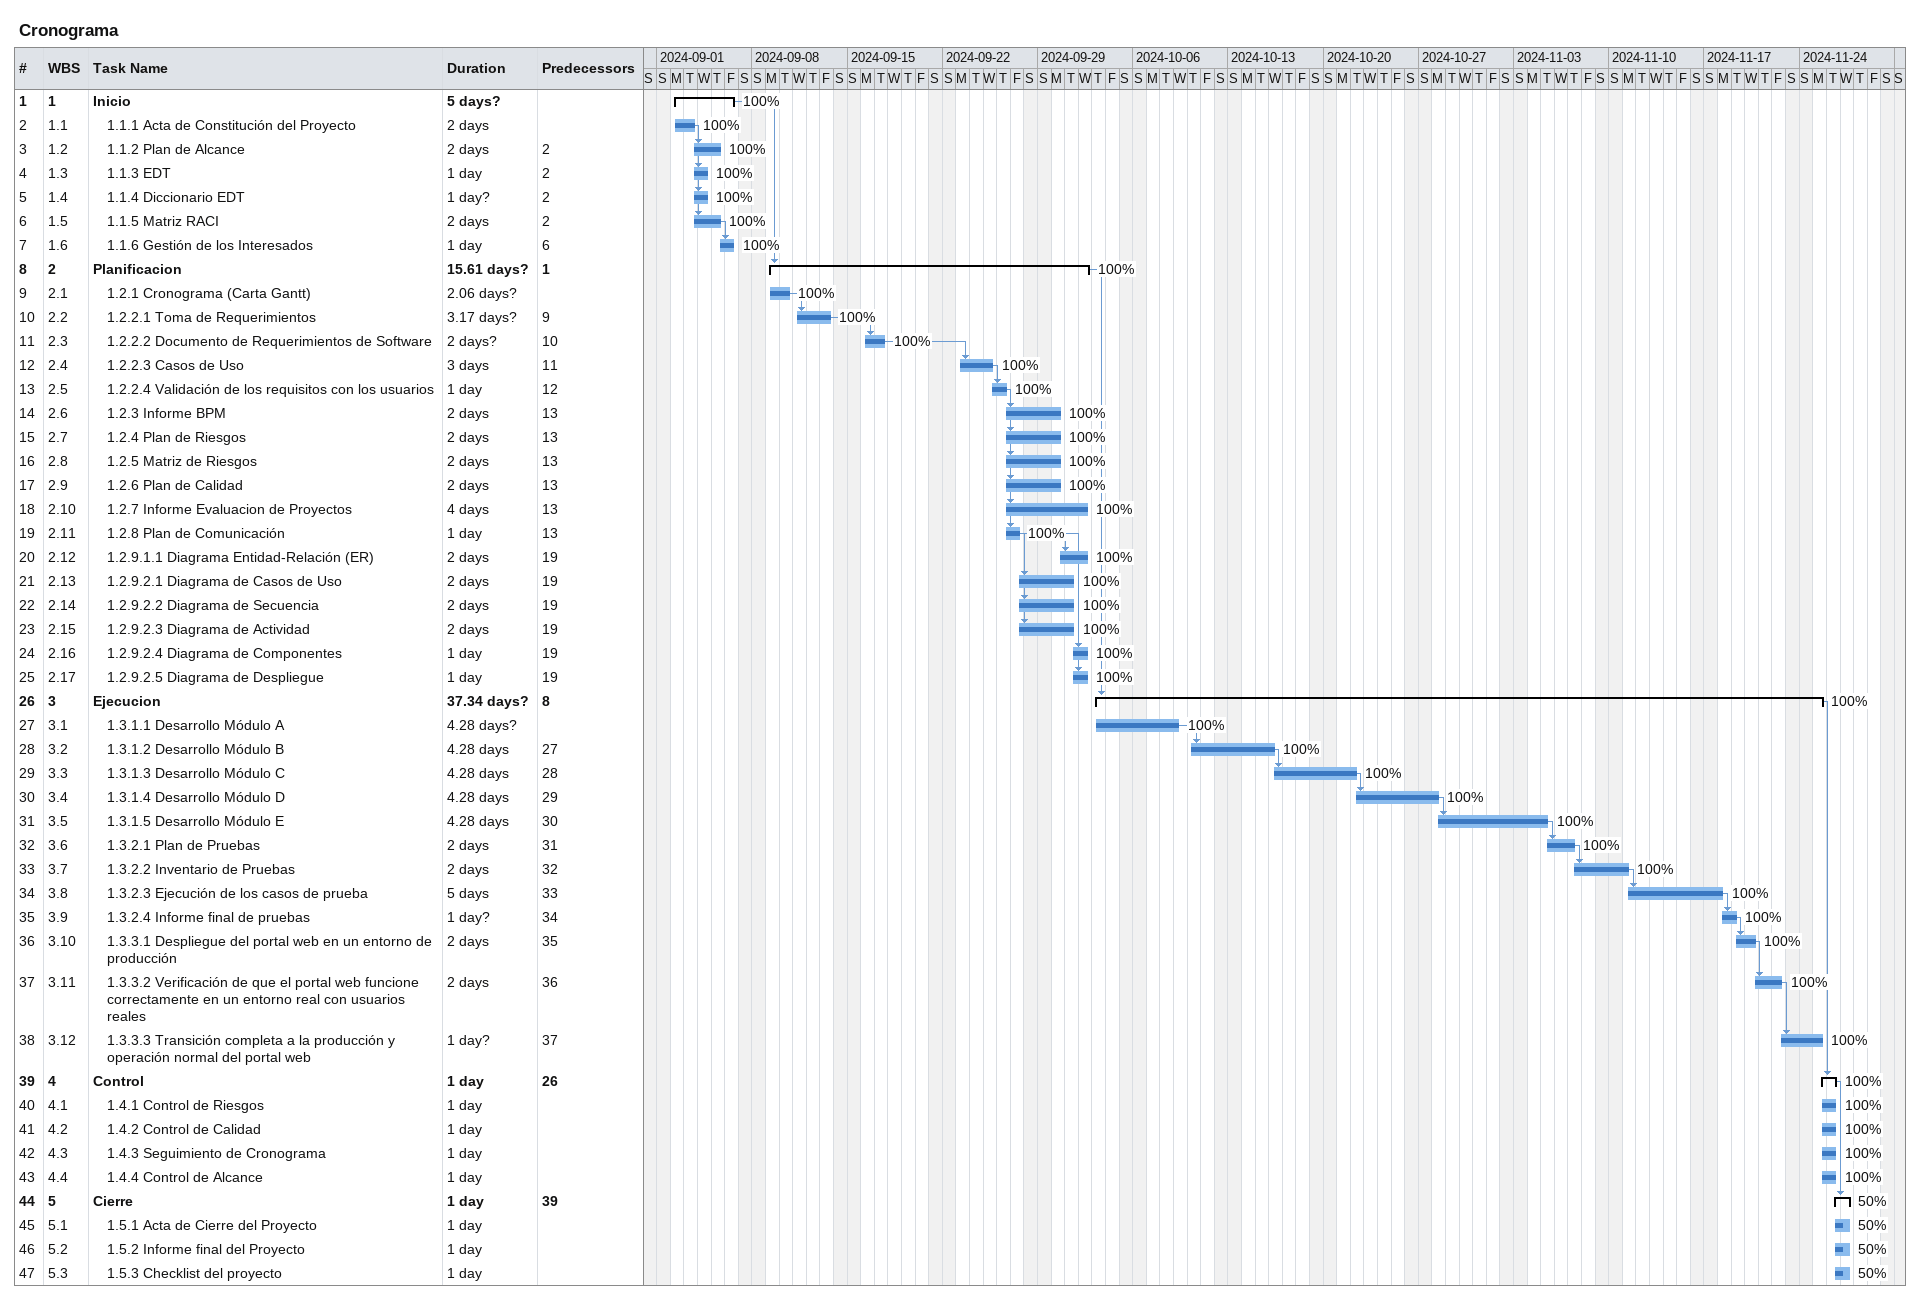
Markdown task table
Cronograma

| ID | WBS | Task | Duration | Start | Finish | Predecessors | % complete |
|---|---|---|---|---|---|---|---|
| 1 | 1 | **Inicio** | 5d? | 2024-09-02 | 2024-09-06 |  | 100 |
| 2 | 1.1 | 1.1.1 Acta de Constitución del Proyecto | 2d | 2024-09-02 | 2024-09-03 |  | 100 |
| 3 | 1.2 | 1.1.2 Plan de Alcance | 2d | 2024-09-03 | 2024-09-05 | 2 | 100 |
| 4 | 1.3 | 1.1.3 EDT | 1d | 2024-09-03 | 2024-09-04 | 2 | 100 |
| 5 | 1.4 | 1.1.4 Diccionario EDT | 1d? | 2024-09-03 | 2024-09-04 | 2 | 100 |
| 6 | 1.5 | 1.1.5 Matriz RACI | 2d | 2024-09-03 | 2024-09-05 | 2 | 100 |
| 7 | 1.6 | 1.1.6 Gestión de los Interesados | 1d | 2024-09-05 | 2024-09-06 | 6 | 100 |
| 8 | 2 | **Planificacion** | 15.61d? | 2024-09-09 | 2024-10-02 | 1 | 100 |
| 9 | 2.1 | 1.2.1 Cronograma (Carta Gantt) | 2.06d? | 2024-09-09 | 2024-09-10 |  | 100 |
| 10 | 2.2 | 1.2.2.1 Toma de Requerimientos | 3.17d? | 2024-09-11 | 2024-09-13 | 9 | 100 |
| 11 | 2.3 | 1.2.2.2 Documento de Requerimientos de Software | 2d? | 2024-09-16 | 2024-09-17 | 10 | 100 |
| 12 | 2.4 | 1.2.2.3 Casos de Uso | 3d | 2024-09-23 | 2024-09-25 | 11 | 100 |
| 13 | 2.5 | 1.2.2.4 Validación de los requisitos con los usuarios | 1d | 2024-09-25 | 2024-09-26 | 12 | 100 |
| 14 | 2.6 | 1.2.3 Informe BPM | 2d | 2024-09-26 | 2024-09-30 | 13 | 100 |
| 15 | 2.7 | 1.2.4 Plan de Riesgos | 2d | 2024-09-26 | 2024-09-30 | 13 | 100 |
| 16 | 2.8 | 1.2.5 Matriz de Riesgos | 2d | 2024-09-26 | 2024-09-30 | 13 | 100 |
| 17 | 2.9 | 1.2.6 Plan de Calidad | 2d | 2024-09-26 | 2024-09-30 | 13 | 100 |
| 18 | 2.10 | 1.2.7 Informe Evaluacion de Proyectos | 4d | 2024-09-26 | 2024-10-02 | 13 | 100 |
| 19 | 2.11 | 1.2.8 Plan de Comunicación | 1d | 2024-09-26 | 2024-09-27 | 13 | 100 |
| 20 | 2.12 | 1.2.9.1.1 Diagrama Entidad-Relación (ER) | 2d | 2024-09-30 | 2024-10-02 | 19 | 100 |
| 21 | 2.13 | 1.2.9.2.1 Diagrama de Casos de Uso | 2d | 2024-09-27 | 2024-10-01 | 19 | 100 |
| 22 | 2.14 | 1.2.9.2.2 Diagrama de Secuencia | 2d | 2024-09-27 | 2024-10-01 | 19 | 100 |
| 23 | 2.15 | 1.2.9.2.3 Diagrama de Actividad | 2d | 2024-09-27 | 2024-10-01 | 19 | 100 |
| 24 | 2.16 | 1.2.9.2.4 Diagrama de Componentes | 1d | 2024-10-01 | 2024-10-02 | 19 | 100 |
| 25 | 2.17 | 1.2.9.2.5 Diagrama de Despliegue | 1d | 2024-10-01 | 2024-10-02 | 19 | 100 |
| 26 | 3 | **Ejecucion** | 37.34d? | 2024-10-03 | 2024-11-25 | 8 | 100 |
| 27 | 3.1 | 1.3.1.1 Desarrollo Módulo A | 4.28d? | 2024-10-03 | 2024-10-09 |  | 100 |
| 28 | 3.2 | 1.3.1.2 Desarrollo Módulo B | 4.28d | 2024-10-10 | 2024-10-16 | 27 | 100 |
| 29 | 3.3 | 1.3.1.3 Desarrollo Módulo C | 4.28d | 2024-10-16 | 2024-10-22 | 28 | 100 |
| 30 | 3.4 | 1.3.1.4 Desarrollo Módulo D | 4.28d | 2024-10-22 | 2024-10-28 | 29 | 100 |
| 31 | 3.5 | 1.3.1.5 Desarrollo Módulo E | 4.28d | 2024-10-28 | 2024-11-05 | 30 | 100 |
| 32 | 3.6 | 1.3.2.1 Plan de Pruebas | 2d | 2024-11-05 | 2024-11-07 | 31 | 100 |
| 33 | 3.7 | 1.3.2.2 Inventario de Pruebas | 2d | 2024-11-07 | 2024-11-11 | 32 | 100 |
| 34 | 3.8 | 1.3.2.3 Ejecución de los casos de prueba | 5d | 2024-11-11 | 2024-11-18 | 33 | 100 |
| 35 | 3.9 | 1.3.2.4 Informe final de pruebas | 1d? | 2024-11-18 | 2024-11-19 | 34 | 100 |
| 36 | 3.10 | 1.3.3.1 Despliegue del portal web en un entorno de producción | 2d | 2024-11-19 | 2024-11-20 | 35 | 100 |
| 37 | 3.11 | 1.3.3.2 Verificación de que el portal web funcione correctamente en un entorno real con usuarios reales | 2d | 2024-11-20 | 2024-11-22 | 36 | 100 |
| 38 | 3.12 | 1.3.3.3 Transición completa a la producción y operación normal del portal web | 1d? | 2024-11-22 | 2024-11-25 | 37 | 100 |
| 39 | 4 | **Control** | 1d | 2024-11-25 | 2024-11-26 | 26 | 100 |
| 40 | 4.1 | 1.4.1 Control de Riesgos | 1d | 2024-11-25 | 2024-11-26 |  | 100 |
| 41 | 4.2 | 1.4.2 Control de Calidad | 1d | 2024-11-25 | 2024-11-26 |  | 100 |
| 42 | 4.3 | 1.4.3 Seguimiento de Cronograma | 1d | 2024-11-25 | 2024-11-26 |  | 100 |
| 43 | 4.4 | 1.4.4 Control de Alcance | 1d | 2024-11-25 | 2024-11-26 |  | 100 |
| 44 | 5 | **Cierre** | 1d | 2024-11-26 | 2024-11-27 | 39 | 50 |
| 45 | 5.1 | 1.5.1 Acta de Cierre del Proyecto | 1d | 2024-11-26 | 2024-11-27 |  | 50 |
| 46 | 5.2 | 1.5.2 Informe final del Proyecto | 1d | 2024-11-26 | 2024-11-27 |  | 50 |
| 47 | 5.3 | 1.5.3 Checklist del proyecto | 1d | 2024-11-26 | 2024-11-27 |  | 50 |
